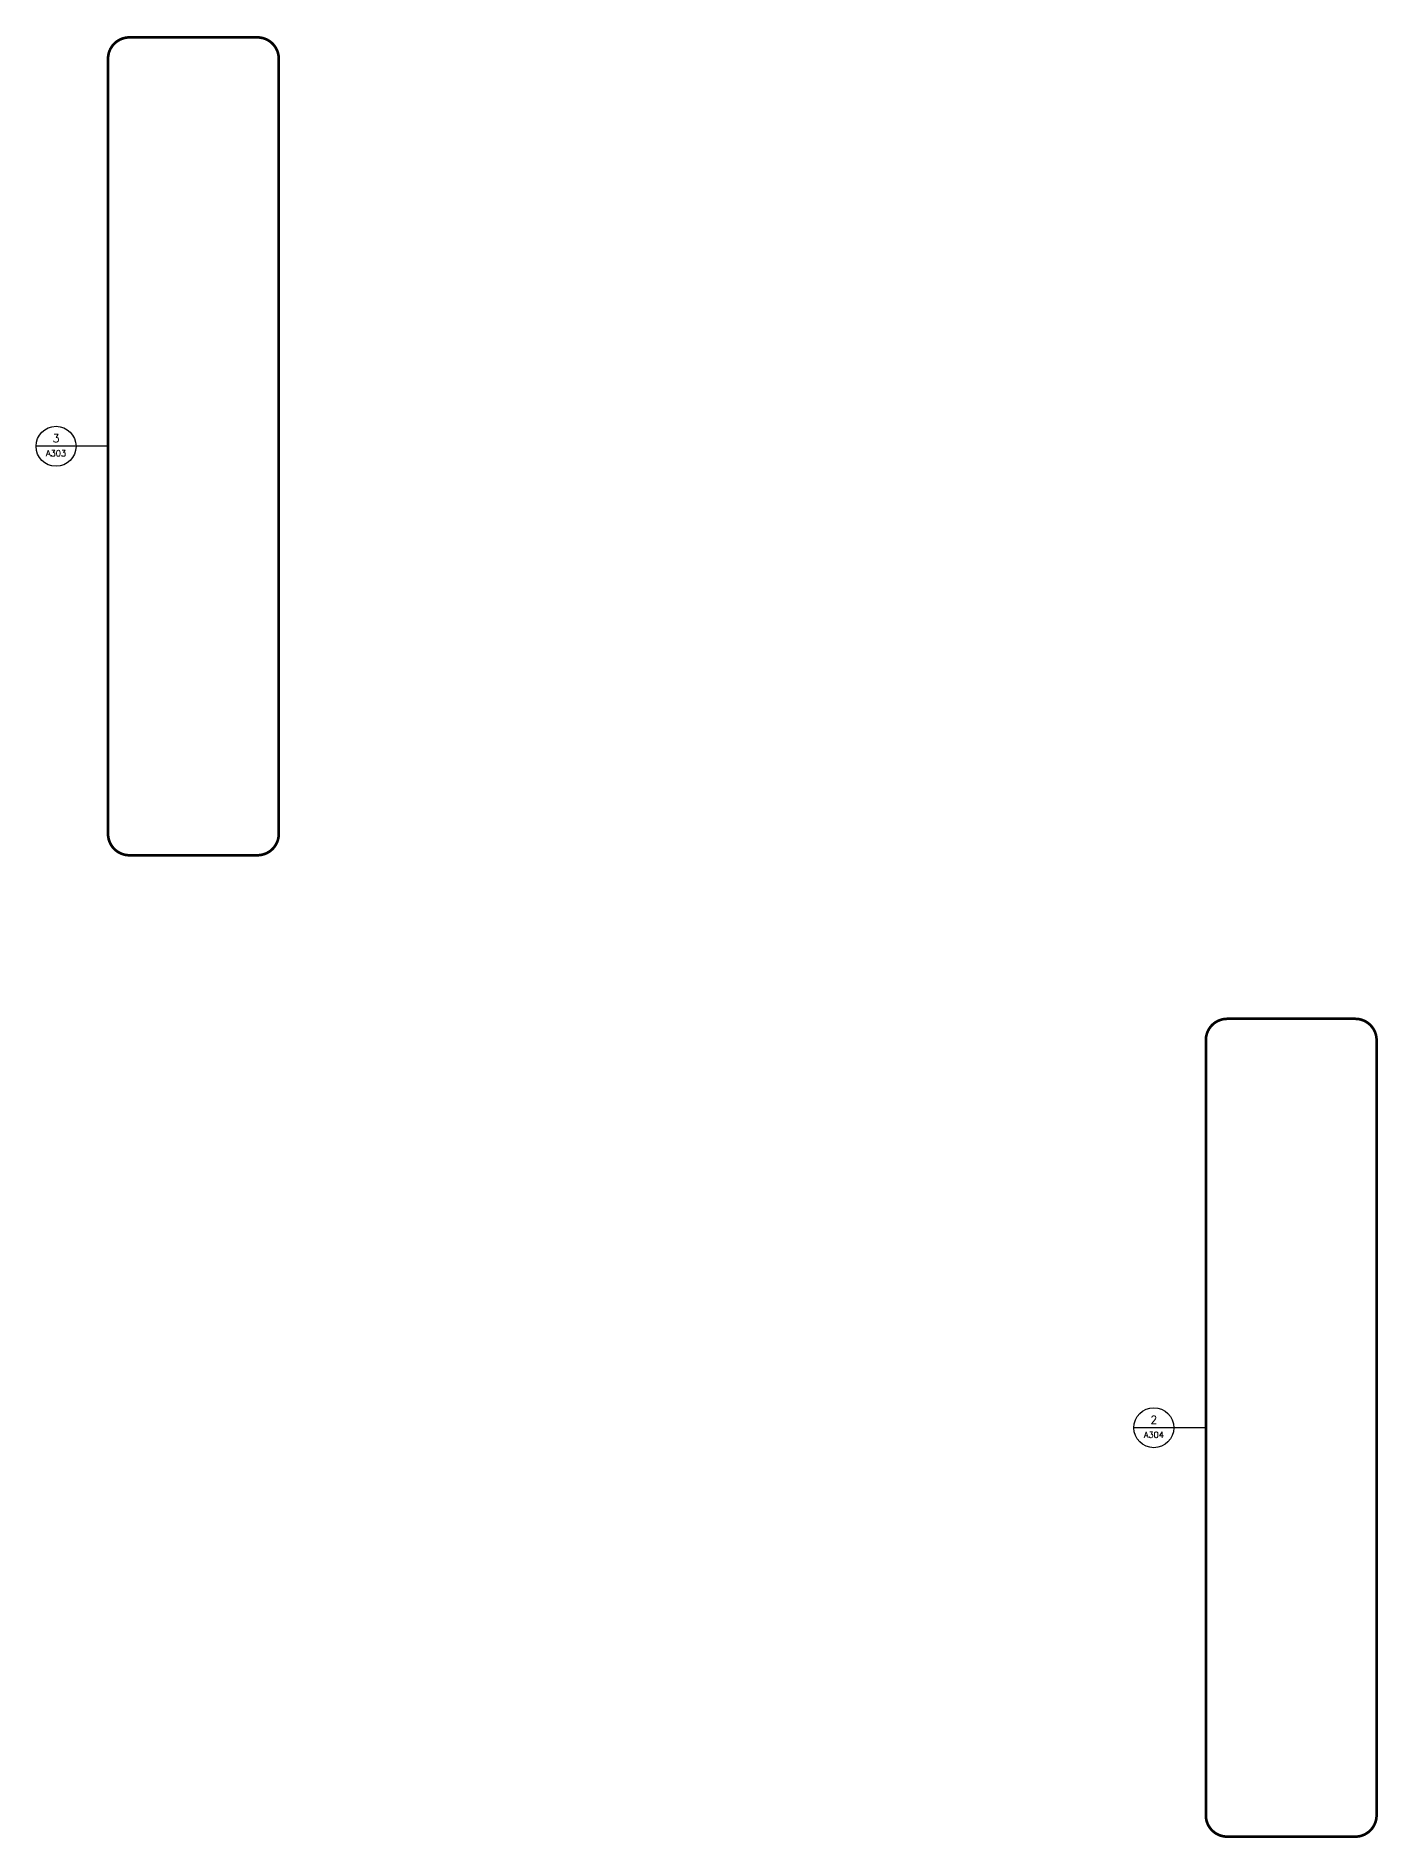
# Model space of a CAD drawing. Header units: inches. Extents: x 1871 to 6822, y -86 to 4217.
# Drawn here: x 5288 to 6797, y 2185 to 4212 of the extents above; entities that cross this region are included whole.
import ezdxf
from ezdxf.enums import TextEntityAlignment as Align

# ---------------------------------------------------------------- set-up
doc = ezdxf.new("R2010")
doc.units = ezdxf.units.IN
doc.header["$LTSCALE"] = 0.5
doc.header["$MEASUREMENT"] = 0
doc.linetypes.add('DASHED2', pattern=[0.375, 0.25, -0.125])
doc.layers.get('0').update_dxf_attribs({"lineweight": 18})
doc.layers.add('A-Detl-Iden', color=151, linetype='Continuous', lineweight=25)
doc.styles.add('Arch-Dim', font='romans.shx', dxfattribs={"width": 0.75})
doc.styles.add('RomanS', font='romans.shx')
doc.dimstyles.new('Aec-Arch-I-96', dxfattribs={"dimscale": 96, "dimtxt": 0.09375, "dimasz": 0.0625, "dimexe": 0.0625, "dimexo": 0.0625, "dimgap": 0.03125, "dimtad": 1, "dimdec": 4, "dimzin": 3, "dimdsep": 46, "dimlunit": 4, "dimtxsty": 'Arch-Dim', "dimblk": 'ARCHTICK', "dimcen": 0.09375, "dimazin": 2, "dimtfac": 0.75, "dimtdec": 4, "dimtix": 1, "dimtmove": 2, "dimatfit": 2, "dimfxl": 1, "dimtolj": 1, "dimtzin": 0, "dimarcsym": 0})

# ---------------------------------------------------------------- blocks, each defined once
blk = doc.blocks.new('_ArchTick')
at = {"color": 0, "linetype": 'ByBlock', "const_width": 0.15}
blk.add_lwpolyline([(-0.5, -0.5), (0.5, 0.5)], dxfattribs=at)
blk = doc.blocks.new('Anno_Detail_A2')
at = {"color": 0, "linetype": 'ByBlock', "lineweight": -2}
blk.add_line((2.5, 0), (-2.5, 0), dxfattribs=at)
blk.add_circle((0, 0), 2.5, dxfattribs=at)
at = {"color": 0, "linetype": 'ByBlock', "lineweight": -2, "style": 'RomanS'}
blk.add_attdef('NUMBER', text='', height=1, dxfattribs=at).set_placement((0, 0.5), align=Align.CENTER)
blk.add_attdef('SHEET', text='', height=0.75, dxfattribs=at).set_placement((0, -0.5), align=Align.TOP_CENTER)

msp = doc.modelspace()

# ---------------------------------------------------------------- linework, layer by layer
at = {"layer": 'A-Detl-Iden', "linetype": 'DASHED2', "const_width": 3, "flags": 128}
for points in [[(5369, 3314.9, 0.414214), (5393, 3290.9), (5537, 3290.9, 0.414214), (5561, 3314.9), (5561, 4186.9, 0.414214), (5537, 4210.9), (5393, 4210.9, 0.414214), (5369, 4186.9)], [(6603.6, 2210.9, 0.414214), (6627.6, 2186.9), (6771.6, 2186.9, 0.414214), (6795.6, 2210.9), (6795.6, 3082.9, 0.414214), (6771.6, 3106.9), (6627.6, 3106.9, 0.414214), (6603.6, 3082.9)]]:
    msp.add_lwpolyline(points, format="xyb", close=True, dxfattribs=at)

# ---------------------------------------------------------------- block references
at = {"layer": 'A-Detl-Iden'}
ref = msp.add_blockref('Anno_Detail_A2', (5310.5, 3750.9), dxfattribs=dict(at, xscale=9, yscale=9, zscale=9))
ref.add_attrib('SHEET', 'A303', dxfattribs={"layer": '0', "color": 0, "linetype": 'ByBlock', "lineweight": -2, "height": 6.75, "style": 'Arch-Dim'}).set_placement((5310.5, 3746.4), align=Align.TOP_CENTER)
ref.add_attrib('NUMBER', '3', dxfattribs={"layer": '0', "color": 0, "linetype": 'ByBlock', "lineweight": -2, "height": 9, "style": 'Arch-Dim'}).set_placement((5310.5, 3755.4), align=Align.CENTER)
ref = msp.add_blockref('Anno_Detail_A2', (6545.1, 2646.9), dxfattribs=dict(at, xscale=9, yscale=9, zscale=9))
ref.add_attrib('SHEET', 'A304', dxfattribs={"layer": '0', "color": 0, "linetype": 'ByBlock', "lineweight": -2, "height": 6.75, "style": 'Arch-Dim'}).set_placement((6545.1, 2642.4), align=Align.TOP_CENTER)
ref.add_attrib('NUMBER', '2', dxfattribs={"layer": '0', "color": 0, "linetype": 'ByBlock', "lineweight": -2, "height": 9, "style": 'Arch-Dim'}).set_placement((6545.1, 2651.4), align=Align.CENTER)

# ---------------------------------------------------------------- leaders
at = {"layer": 'A-Detl-Iden', "has_arrowhead": 0}
for points in [[(5369, 3750.9), (5333, 3750.9)], [(6603.6, 2646.9), (6567.6, 2646.9)]]:
    msp.add_leader(points, dimstyle='Aec-Arch-I-96', dxfattribs=at)

doc.saveas('drawing.dxf')
